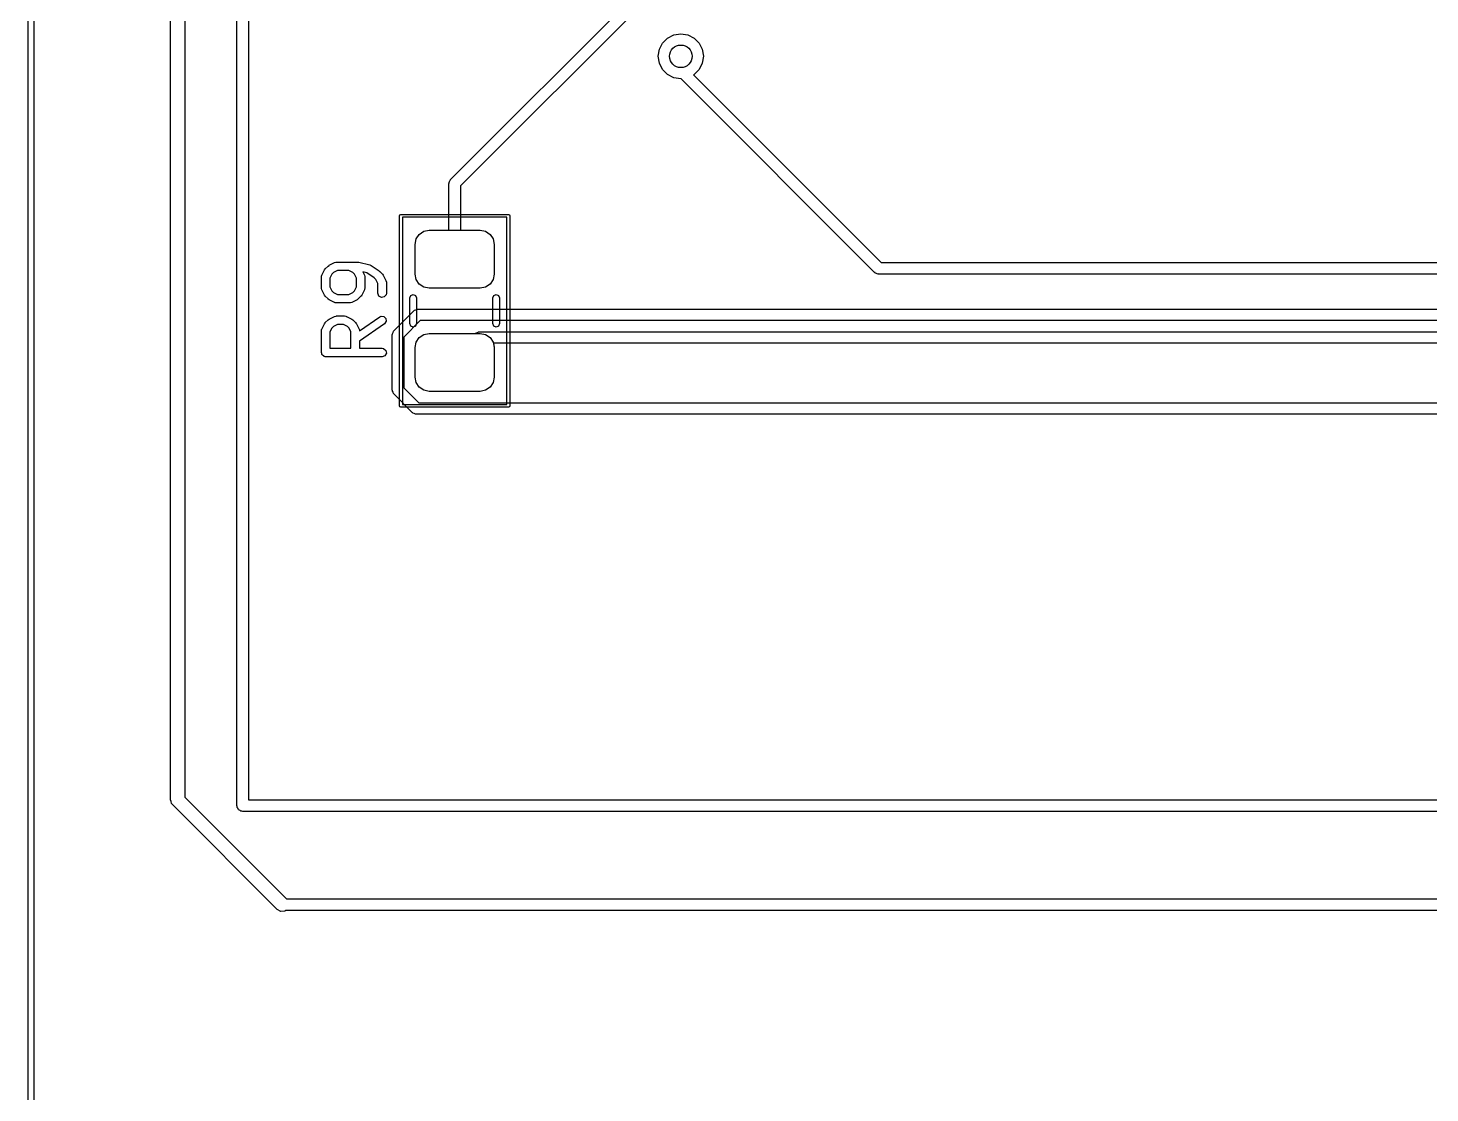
# Model space of a CAD drawing. Extents: x 96 to 198, y -147 to -47.
# Drawn here: x 97.95 to 122.75, y -96.08 to -77.25 of the extents above; entities that cross this region are included whole.
import ezdxf

# ---------------------------------------------------------------- set-up
doc = ezdxf.new("R2010")
doc.units = 0
doc.layers.add('BLACK', color=7, linetype='CONTINUOUS')

msp = doc.modelspace()

# ---------------------------------------------------------------- linework, layer by layer
at = {"layer": 'BLACK', "linetype": 'CONTINUOUS'}
for p, q in [((97.9537, -146.7), (97.9537, -46.7162)), ((98.0537, -46.7662), (98.0537, -146.65)), ((105.428, -79.9282), (123.928, -61.4282)), ((124.042, -61.6016), (105.602, -80.0421)), ((100.475, -90.9), (100.475, -64.6)), ((100.725, -64.6518), (100.725, -90.8482)), ((101.648, -91), (101.648, -72.4125)), ((101.852, -72.4546), (101.852, -90.8984)), ((109.376, -77.3696), (109.5, -77.35)), ((109.5, -77.35), (109.624, -77.3696)), ((109.12, -77.6264), (109.176, -77.5149)), ((109.176, -77.5149), (109.265, -77.4264)), ((109.265, -77.4264), (109.376, -77.3696)), ((109.624, -77.3696), (109.735, -77.4264)), ((109.735, -77.4264), (109.824, -77.5149)), ((109.824, -77.5149), (109.88, -77.6264)), ((109.1, -77.75), (109.12, -77.6264)), ((109.12, -77.8736), (109.1, -77.75)), ((109.88, -77.6264), (109.9, -77.75)), ((109.9, -77.75), (109.88, -77.8736)), ((109.176, -77.9851), (109.12, -77.8736)), ((109.265, -78.0736), (109.176, -77.9851)), ((109.376, -78.1304), (109.265, -78.0736)), ((109.735, -78.0736), (109.723, -78.0796)), ((109.723, -78.0796), (113.042, -81.3984)), ((109.824, -77.9851), (109.735, -78.0736)), ((109.88, -77.8736), (109.824, -77.9851)), ((109.5, -78.15), (109.376, -78.1304)), ((109.505, -78.1491), (109.5, -78.15)), ((112.928, -81.5718), (109.505, -78.1491)), ((105.398, -80), (105.401, -79.9922)), ((105.398, -80.825), (105.398, -80)), ((105.4, -79.9841), (105.41, -79.9629)), ((105.401, -79.9922), (105.4, -79.9841)), ((105.41, -79.9629), (105.418, -79.9403)), ((105.418, -79.9403), (105.424, -79.9355)), ((105.424, -79.9355), (105.428, -79.9282)), ((105.602, -80.0421), (105.602, -80.825)), ((104.525, -80.57), (104.532, -80.5523)), ((104.525, -83.93), (104.525, -80.57)), ((104.532, -80.5523), (104.55, -80.545)), ((104.55, -80.545), (106.45, -80.545)), ((106.45, -80.545), (106.468, -80.5523)), ((106.468, -80.5523), (106.475, -80.57)), ((106.475, -80.57), (106.475, -83.93)), ((104.575, -80.595), (104.575, -83.905)), ((106.425, -80.595), (104.575, -80.595)), ((104.954, -80.844), (105.05, -80.825)), ((104.954, -80.844), (105.05, -80.825)), ((104.954, -80.844), (105.05, -80.825)), ((105.05, -80.825), (105.398, -80.825)), ((105.05, -80.825), (105.95, -80.825)), ((105.05, -80.825), (105.95, -80.825)), ((105.602, -80.825), (105.95, -80.825)), ((105.95, -80.825), (106.046, -80.844)), ((105.95, -80.825), (106.046, -80.844)), ((105.95, -80.825), (106.046, -80.844)), ((106.425, -83.905), (106.425, -80.595)), ((104.8, -81.075), (104.819, -80.9793)), ((104.8, -81.075), (104.819, -80.9793)), ((104.8, -81.075), (104.819, -80.9793)), ((104.8, -81.6), (104.8, -81.075)), ((104.8, -81.6), (104.8, -81.075)), ((104.8, -81.6), (104.8, -81.075)), ((104.819, -80.9793), (104.873, -80.8982)), ((104.819, -80.9793), (104.873, -80.8982)), ((104.819, -80.9793), (104.873, -80.8982)), ((104.873, -80.8982), (104.954, -80.844)), ((104.873, -80.8982), (104.954, -80.844)), ((104.873, -80.8982), (104.954, -80.844)), ((106.046, -80.844), (106.127, -80.8982)), ((106.046, -80.844), (106.127, -80.8982)), ((106.046, -80.844), (106.127, -80.8982)), ((106.127, -80.8982), (106.181, -80.9793)), ((106.127, -80.8982), (106.181, -80.9793)), ((106.127, -80.8982), (106.181, -80.9793)), ((106.181, -80.9793), (106.2, -81.075)), ((106.181, -80.9793), (106.2, -81.075)), ((106.181, -80.9793), (106.2, -81.075)), ((106.2, -81.075), (106.2, -81.6)), ((106.2, -81.075), (106.2, -81.6)), ((106.2, -81.075), (106.2, -81.6)), ((103.15, -81.6212), (103.198, -81.526)), ((103.198, -81.526), (103.211, -81.508)), ((103.211, -81.508), (103.212, -81.5065)), ((103.212, -81.5065), (103.26, -81.4589)), ((103.26, -81.4589), (103.278, -81.446)), ((103.278, -81.446), (103.279, -81.4448)), ((103.279, -81.4448), (103.374, -81.3972)), ((103.357, -81.5735), (103.327, -81.6039)), ((103.426, -81.5393), (103.357, -81.5735)), ((103.374, -81.3972), (103.399, -81.3898)), ((103.399, -81.3898), (103.404, -81.3908)), ((103.404, -81.3908), (103.408, -81.3893)), ((103.408, -81.3893), (103.789, -81.3893)), ((103.628, -81.5393), (103.426, -81.5393)), ((103.697, -81.5735), (103.628, -81.5393)), ((103.727, -81.6039), (103.697, -81.5735)), ((103.789, -81.3893), (103.804, -81.3919)), ((103.804, -81.3919), (103.807, -81.3915)), ((103.807, -81.3915), (103.997, -81.4391)), ((103.948, -81.5815), (103.874, -81.563)), ((103.874, -81.563), (103.904, -81.6212)), ((103.997, -81.4391), (104.02, -81.4494)), ((104.02, -81.4494), (104.021, -81.4495)), ((104.021, -81.4495), (104.164, -81.5447)), ((104.164, -81.5447), (104.172, -81.5526)), ((104.172, -81.5526), (104.175, -81.5541)), ((104.175, -81.5541), (104.223, -81.6017)), ((112.935, -81.5756), (112.928, -81.5718)), ((112.94, -81.5822), (112.935, -81.5756)), ((113.042, -81.3984), (131.958, -81.3984)), ((103.142, -81.6548), (103.147, -81.6291)), ((103.142, -81.8452), (103.142, -81.6548)), ((103.147, -81.6291), (103.15, -81.6257)), ((103.15, -81.6257), (103.15, -81.6212)), ((103.327, -81.6039), (103.292, -81.6725)), ((103.292, -81.6725), (103.292, -81.8275)), ((103.292, -81.8275), (103.327, -81.896)), ((103.761, -81.6725), (103.727, -81.6039)), ((103.727, -81.896), (103.761, -81.8275)), ((103.761, -81.8275), (103.761, -81.6725)), ((103.904, -81.6212), (103.911, -81.6462)), ((103.911, -81.6462), (103.91, -81.6505)), ((103.91, -81.6505), (103.911, -81.6548)), ((103.911, -81.6548), (103.911, -81.8452)), ((104.074, -81.6654), (103.948, -81.5815)), ((104.108, -81.6992), (104.074, -81.6654)), ((104.142, -81.7677), (104.108, -81.6992)), ((104.142, -81.9405), (104.142, -81.7677)), ((104.223, -81.6017), (104.236, -81.6201)), ((104.236, -81.6201), (104.237, -81.6212)), ((104.237, -81.6212), (104.284, -81.7165)), ((104.284, -81.7165), (104.292, -81.7414)), ((104.292, -81.7414), (104.291, -81.7458)), ((104.291, -81.7458), (104.292, -81.75)), ((104.292, -81.75), (104.292, -81.9405)), ((104.819, -81.6957), (104.8, -81.6)), ((104.819, -81.6957), (104.8, -81.6)), ((104.819, -81.6957), (104.8, -81.6)), ((104.873, -81.7768), (104.819, -81.6957)), ((104.873, -81.7768), (104.819, -81.6957)), ((104.873, -81.7768), (104.819, -81.6957)), ((104.954, -81.831), (104.873, -81.7768)), ((104.954, -81.831), (104.873, -81.7768)), ((104.954, -81.831), (104.873, -81.7768)), ((106.127, -81.7768), (106.046, -81.831)), ((106.127, -81.7768), (106.046, -81.831)), ((106.127, -81.7768), (106.046, -81.831)), ((106.181, -81.6957), (106.127, -81.7768)), ((106.181, -81.6957), (106.127, -81.7768)), ((106.181, -81.6957), (106.127, -81.7768)), ((106.2, -81.6), (106.181, -81.6957)), ((106.2, -81.6), (106.181, -81.6957)), ((106.2, -81.6), (106.181, -81.6957)), ((112.963, -81.5895), (112.94, -81.5822)), ((112.984, -81.6003), (112.963, -81.5895)), ((112.992, -81.5991), (112.984, -81.6003)), ((113, -81.6016), (112.992, -81.5991)), ((132, -81.6016), (113, -81.6016)), ((103.144, -81.8494), (103.142, -81.8452)), ((103.143, -81.8538), (103.144, -81.8494)), ((103.15, -81.8788), (103.143, -81.8538)), ((103.198, -81.974), (103.15, -81.8788)), ((103.199, -81.9751), (103.198, -81.974)), ((103.212, -81.9935), (103.199, -81.9751)), ((103.26, -82.0411), (103.212, -81.9935)), ((103.261, -82.0418), (103.26, -82.0411)), ((103.279, -82.0552), (103.261, -82.0418)), ((103.374, -82.1028), (103.279, -82.0552)), ((103.327, -81.896), (103.357, -81.9265)), ((103.357, -81.9265), (103.426, -81.9607)), ((103.426, -81.9607), (103.628, -81.9607)), ((103.628, -81.9607), (103.697, -81.9265)), ((103.775, -82.0552), (103.679, -82.1028)), ((103.697, -81.9265), (103.727, -81.896)), ((103.776, -82.054), (103.775, -82.0552)), ((103.794, -82.0411), (103.776, -82.054)), ((103.842, -81.9935), (103.794, -82.0411)), ((103.843, -81.992), (103.842, -81.9935)), ((103.856, -81.974), (103.843, -81.992)), ((103.904, -81.8788), (103.856, -81.974)), ((103.907, -81.8709), (103.904, -81.8743)), ((103.904, -81.8743), (103.904, -81.8788)), ((103.911, -81.8452), (103.907, -81.8709)), ((104.16, -81.9887), (104.142, -81.9405)), ((104.204, -82.0143), (104.16, -81.9887)), ((104.255, -82.0054), (104.204, -82.0143)), ((104.288, -81.9661), (104.255, -82.0054)), ((104.292, -81.9405), (104.288, -81.9661)), ((104.705, -82.0229), (104.723, -81.9805)), ((104.705, -82.4771), (104.705, -82.0229)), ((104.723, -81.9805), (104.765, -81.9629)), ((104.765, -81.9629), (104.807, -81.9805)), ((104.807, -81.9805), (104.825, -82.0229)), ((104.825, -82.0229), (104.825, -82.4771)), ((105.05, -81.85), (104.954, -81.831)), ((105.05, -81.85), (104.954, -81.831)), ((105.05, -81.85), (104.954, -81.831)), ((105.95, -81.85), (105.05, -81.85)), ((105.95, -81.85), (105.05, -81.85)), ((105.95, -81.85), (105.05, -81.85)), ((106.046, -81.831), (105.95, -81.85)), ((106.046, -81.831), (105.95, -81.85)), ((106.046, -81.831), (105.95, -81.85)), ((106.175, -82.0229), (106.193, -81.9805)), ((106.175, -82.4771), (106.175, -82.0229)), ((106.193, -81.9805), (106.235, -81.9629)), ((106.235, -81.9629), (106.277, -81.9805)), ((106.277, -81.9805), (106.295, -82.0229)), ((106.295, -82.0229), (106.295, -82.4771)), ((103.379, -82.1033), (103.374, -82.1028)), ((103.382, -82.1062), (103.379, -82.1033)), ((103.408, -82.1107), (103.382, -82.1062)), ((103.646, -82.1107), (103.408, -82.1107)), ((103.65, -82.1092), (103.646, -82.1107)), ((103.655, -82.1102), (103.65, -82.1092)), ((103.679, -82.1028), (103.655, -82.1102)), ((104.427, -82.5997), (104.778, -82.2484)), ((104.778, -82.2484), (104.785, -82.2446)), ((104.785, -82.2446), (104.79, -82.238)), ((104.79, -82.238), (104.813, -82.2307)), ((104.813, -82.2307), (104.834, -82.2199)), ((104.834, -82.2199), (104.842, -82.2211)), ((104.842, -82.2211), (104.85, -82.2186)), ((104.85, -82.2186), (132.068, -82.2186)), ((103.15, -82.5736), (103.198, -82.4784)), ((103.198, -82.4784), (103.211, -82.4604)), ((103.211, -82.4604), (103.212, -82.4589)), ((103.212, -82.4589), (103.26, -82.4113)), ((103.26, -82.4113), (103.278, -82.3984)), ((103.278, -82.3984), (103.279, -82.3972)), ((103.279, -82.3972), (103.374, -82.3496)), ((103.327, -82.5563), (103.292, -82.6248)), ((103.357, -82.5259), (103.327, -82.5563)), ((103.426, -82.4917), (103.357, -82.5259)), ((103.374, -82.3496), (103.399, -82.3422)), ((103.399, -82.3422), (103.404, -82.3432)), ((103.404, -82.3432), (103.408, -82.3417)), ((103.408, -82.3417), (103.551, -82.3417)), ((103.533, -82.4917), (103.426, -82.4917)), ((103.602, -82.5259), (103.533, -82.4917)), ((103.551, -82.3417), (103.576, -82.3462)), ((103.576, -82.3462), (103.58, -82.3491)), ((103.58, -82.3491), (103.584, -82.3496)), ((103.584, -82.3496), (103.679, -82.3972)), ((103.632, -82.5563), (103.602, -82.5259)), ((103.666, -82.6248), (103.632, -82.5563)), ((103.679, -82.3972), (103.698, -82.4106)), ((103.698, -82.4106), (103.699, -82.4113)), ((103.699, -82.4113), (103.747, -82.4589)), ((103.747, -82.4589), (103.759, -82.4772)), ((103.759, -82.4772), (103.761, -82.4784)), ((103.761, -82.4784), (103.808, -82.5736)), ((103.816, -82.6062), (104.174, -82.3552)), ((104.26, -82.4781), (103.816, -82.789)), ((104.174, -82.3552), (104.198, -82.3442)), ((104.198, -82.3442), (104.249, -82.3487)), ((104.249, -82.3487), (104.285, -82.385)), ((104.29, -82.4361), (104.26, -82.4781)), ((104.285, -82.385), (104.29, -82.4361)), ((104.892, -82.4218), (104.6, -82.7136)), ((104.723, -82.5195), (104.705, -82.4771)), ((104.765, -82.5371), (104.723, -82.5195)), ((104.807, -82.5195), (104.765, -82.5371)), ((104.825, -82.4771), (104.807, -82.5195)), ((132.11, -82.4218), (104.892, -82.4218)), ((106.193, -82.5195), (106.175, -82.4771)), ((106.235, -82.5371), (106.193, -82.5195)), ((106.277, -82.5195), (106.235, -82.5371)), ((106.295, -82.4771), (106.277, -82.5195)), ((103.142, -82.6071), (103.147, -82.5815)), ((103.142, -82.9881), (103.142, -82.6071)), ((103.147, -82.5815), (103.15, -82.5781)), ((103.15, -82.5781), (103.15, -82.5736)), ((103.292, -82.6248), (103.292, -82.9131)), ((103.666, -82.9131), (103.666, -82.6248)), ((103.808, -82.5736), (103.816, -82.5986)), ((103.816, -82.5986), (103.815, -82.6029)), ((103.815, -82.6029), (103.816, -82.6062)), ((103.816, -82.789), (103.816, -82.9131)), ((104.397, -82.6715), (104.399, -82.6637)), ((104.397, -83.6535), (104.397, -82.6715)), ((104.398, -82.6556), (104.409, -82.6344)), ((104.399, -82.6637), (104.398, -82.6556)), ((104.409, -82.6344), (104.416, -82.6118)), ((104.416, -82.6118), (104.423, -82.607)), ((104.423, -82.607), (104.427, -82.5997)), ((104.6, -82.7136), (104.6, -83.6114)), ((104.8, -82.9), (104.819, -82.8043)), ((104.8, -82.9), (104.819, -82.8043)), ((104.8, -82.9), (104.819, -82.8043)), ((104.819, -82.8043), (104.873, -82.7232)), ((104.819, -82.8043), (104.873, -82.7232)), ((104.819, -82.8043), (104.873, -82.7232)), ((104.873, -82.7232), (104.954, -82.669)), ((104.873, -82.7232), (104.954, -82.669)), ((104.873, -82.7232), (104.954, -82.669)), ((104.954, -82.669), (105.05, -82.65)), ((104.954, -82.669), (105.05, -82.65)), ((104.954, -82.669), (105.05, -82.65)), ((105.05, -82.65), (105.87, -82.65)), ((105.05, -82.65), (105.95, -82.65)), ((105.05, -82.65), (105.95, -82.65)), ((105.87, -82.65), (105.875, -82.6478)), ((105.875, -82.6478), (105.879, -82.6412)), ((105.879, -82.6412), (105.902, -82.6339)), ((105.902, -82.6339), (105.923, -82.6231)), ((105.923, -82.6231), (105.931, -82.6243)), ((105.931, -82.6243), (105.939, -82.6218)), ((105.939, -82.6218), (132.235, -82.6218)), ((105.95, -82.65), (106.046, -82.669)), ((105.95, -82.65), (106.046, -82.669)), ((106.046, -82.669), (106.127, -82.7232)), ((106.046, -82.669), (106.127, -82.7232)), ((106.127, -82.7232), (106.181, -82.8043)), ((106.127, -82.7232), (106.181, -82.8043)), ((106.181, -82.8043), (106.2, -82.9)), ((106.181, -82.8043), (106.2, -82.9)), ((103.149, -83.0064), (103.142, -82.9881)), ((103.152, -83.0256), (103.149, -83.0064)), ((103.158, -83.0299), (103.152, -83.0256)), ((103.16, -83.0363), (103.158, -83.0299)), ((103.177, -83.046), (103.16, -83.0363)), ((103.192, -83.0586), (103.177, -83.046)), ((103.201, -83.0603), (103.192, -83.0586)), ((103.204, -83.062), (103.201, -83.0603)), ((103.208, -83.0614), (103.204, -83.062)), ((103.217, -83.0631), (103.208, -83.0614)), ((104.217, -83.0631), (103.217, -83.0631)), ((103.292, -82.9131), (103.666, -82.9131)), ((103.816, -82.9131), (104.217, -82.9131)), ((104.217, -82.9131), (104.243, -82.9176)), ((104.266, -83.0455), (104.217, -83.0631)), ((104.243, -82.9176), (104.282, -82.9506)), ((104.291, -83.0011), (104.266, -83.0455)), ((104.282, -82.9506), (104.291, -83.0011)), ((104.8, -83.425), (104.8, -82.9)), ((104.8, -83.425), (104.8, -82.9)), ((104.8, -83.425), (104.8, -82.9)), ((132.277, -82.825), (106.185, -82.825)), ((106.185, -82.825), (106.2, -82.9)), ((106.2, -82.9), (106.2, -83.425)), ((106.2, -82.9), (106.2, -83.425)), ((106.2, -82.9), (106.2, -83.425)), ((104.819, -83.5207), (104.8, -83.425)), ((104.819, -83.5207), (104.8, -83.425)), ((104.819, -83.5207), (104.8, -83.425)), ((104.873, -83.6018), (104.819, -83.5207)), ((104.873, -83.6018), (104.819, -83.5207)), ((104.873, -83.6018), (104.819, -83.5207)), ((106.181, -83.5207), (106.127, -83.6018)), ((106.181, -83.5207), (106.127, -83.6018)), ((106.181, -83.5207), (106.127, -83.6018)), ((106.2, -83.425), (106.181, -83.5207)), ((106.2, -83.425), (106.181, -83.5207)), ((106.2, -83.425), (106.181, -83.5207)), ((104.399, -83.6613), (104.397, -83.6535)), ((104.398, -83.6694), (104.399, -83.6613)), ((104.409, -83.6906), (104.398, -83.6694)), ((104.416, -83.7132), (104.409, -83.6906)), ((104.423, -83.718), (104.416, -83.7132)), ((104.427, -83.7253), (104.423, -83.718)), ((104.75, -84.0484), (104.427, -83.7253)), ((104.6, -83.6114), (104.864, -83.875)), ((104.954, -83.656), (104.873, -83.6018)), ((104.954, -83.656), (104.873, -83.6018)), ((104.954, -83.656), (104.873, -83.6018)), ((105.05, -83.675), (104.954, -83.656)), ((105.05, -83.675), (104.954, -83.656)), ((105.05, -83.675), (104.954, -83.656)), ((105.95, -83.675), (105.05, -83.675)), ((105.95, -83.675), (105.05, -83.675)), ((105.95, -83.675), (105.05, -83.675)), ((106.046, -83.656), (105.95, -83.675)), ((106.046, -83.656), (105.95, -83.675)), ((106.046, -83.656), (105.95, -83.675)), ((106.127, -83.6018), (106.046, -83.656)), ((106.127, -83.6018), (106.046, -83.656)), ((106.127, -83.6018), (106.046, -83.656)), ((104.532, -83.9477), (104.525, -83.93)), ((104.55, -83.955), (104.532, -83.9477)), ((106.45, -83.955), (104.55, -83.955)), ((104.575, -83.905), (106.425, -83.905)), ((104.757, -84.0522), (104.75, -84.0484)), ((104.762, -84.0588), (104.757, -84.0522)), ((104.784, -84.0661), (104.762, -84.0588)), ((104.864, -83.875), (131.594, -83.875)), ((106.468, -83.9477), (106.45, -83.955)), ((106.475, -83.93), (106.468, -83.9477)), ((104.806, -84.0769), (104.784, -84.0661)), ((104.814, -84.0757), (104.806, -84.0769)), ((104.822, -84.0782), (104.814, -84.0757)), ((131.348, -84.0782), (104.822, -84.0782)), ((100.484, -90.9297), (100.475, -90.9)), ((100.49, -90.9599), (100.484, -90.9297)), ((100.494, -90.965), (100.49, -90.9599)), ((100.495, -90.9676), (100.494, -90.965)), ((100.498, -90.9705), (100.495, -90.9676)), ((100.512, -90.9884), (100.498, -90.9705)), ((102.362, -92.8384), (100.512, -90.9884)), ((100.725, -90.8482), (102.525, -92.6484)), ((101.653, -91.0153), (101.648, -91)), ((101.852, -90.8984), (124.528, -90.8984)), ((101.653, -91.0314), (101.653, -91.0153)), ((101.663, -91.0444), (101.653, -91.0314)), ((101.668, -91.0597), (101.663, -91.0444)), ((101.681, -91.0692), (101.668, -91.0597)), ((101.69, -91.0822), (101.681, -91.0692)), ((101.706, -91.0872), (101.69, -91.0822)), ((101.719, -91.0966), (101.706, -91.0872)), ((101.735, -91.0966), (101.719, -91.0966)), ((101.75, -91.1016), (101.735, -91.0966)), ((124.57, -91.1016), (101.75, -91.1016)), ((102.525, -92.6484), (127.616, -92.6484)), ((102.423, -92.8721), (102.362, -92.8384)), ((102.494, -92.8671), (102.423, -92.8721)), ((102.514, -92.8516), (102.494, -92.8671)), ((127.616, -92.8516), (102.514, -92.8516))]:
    msp.add_line(p, q, dxfattribs=at)
at = {"layer": 'BLACK'}
msp.add_circle((109.5, -77.75), 0.2, dxfattribs=at)

doc.saveas('drawing.dxf')
